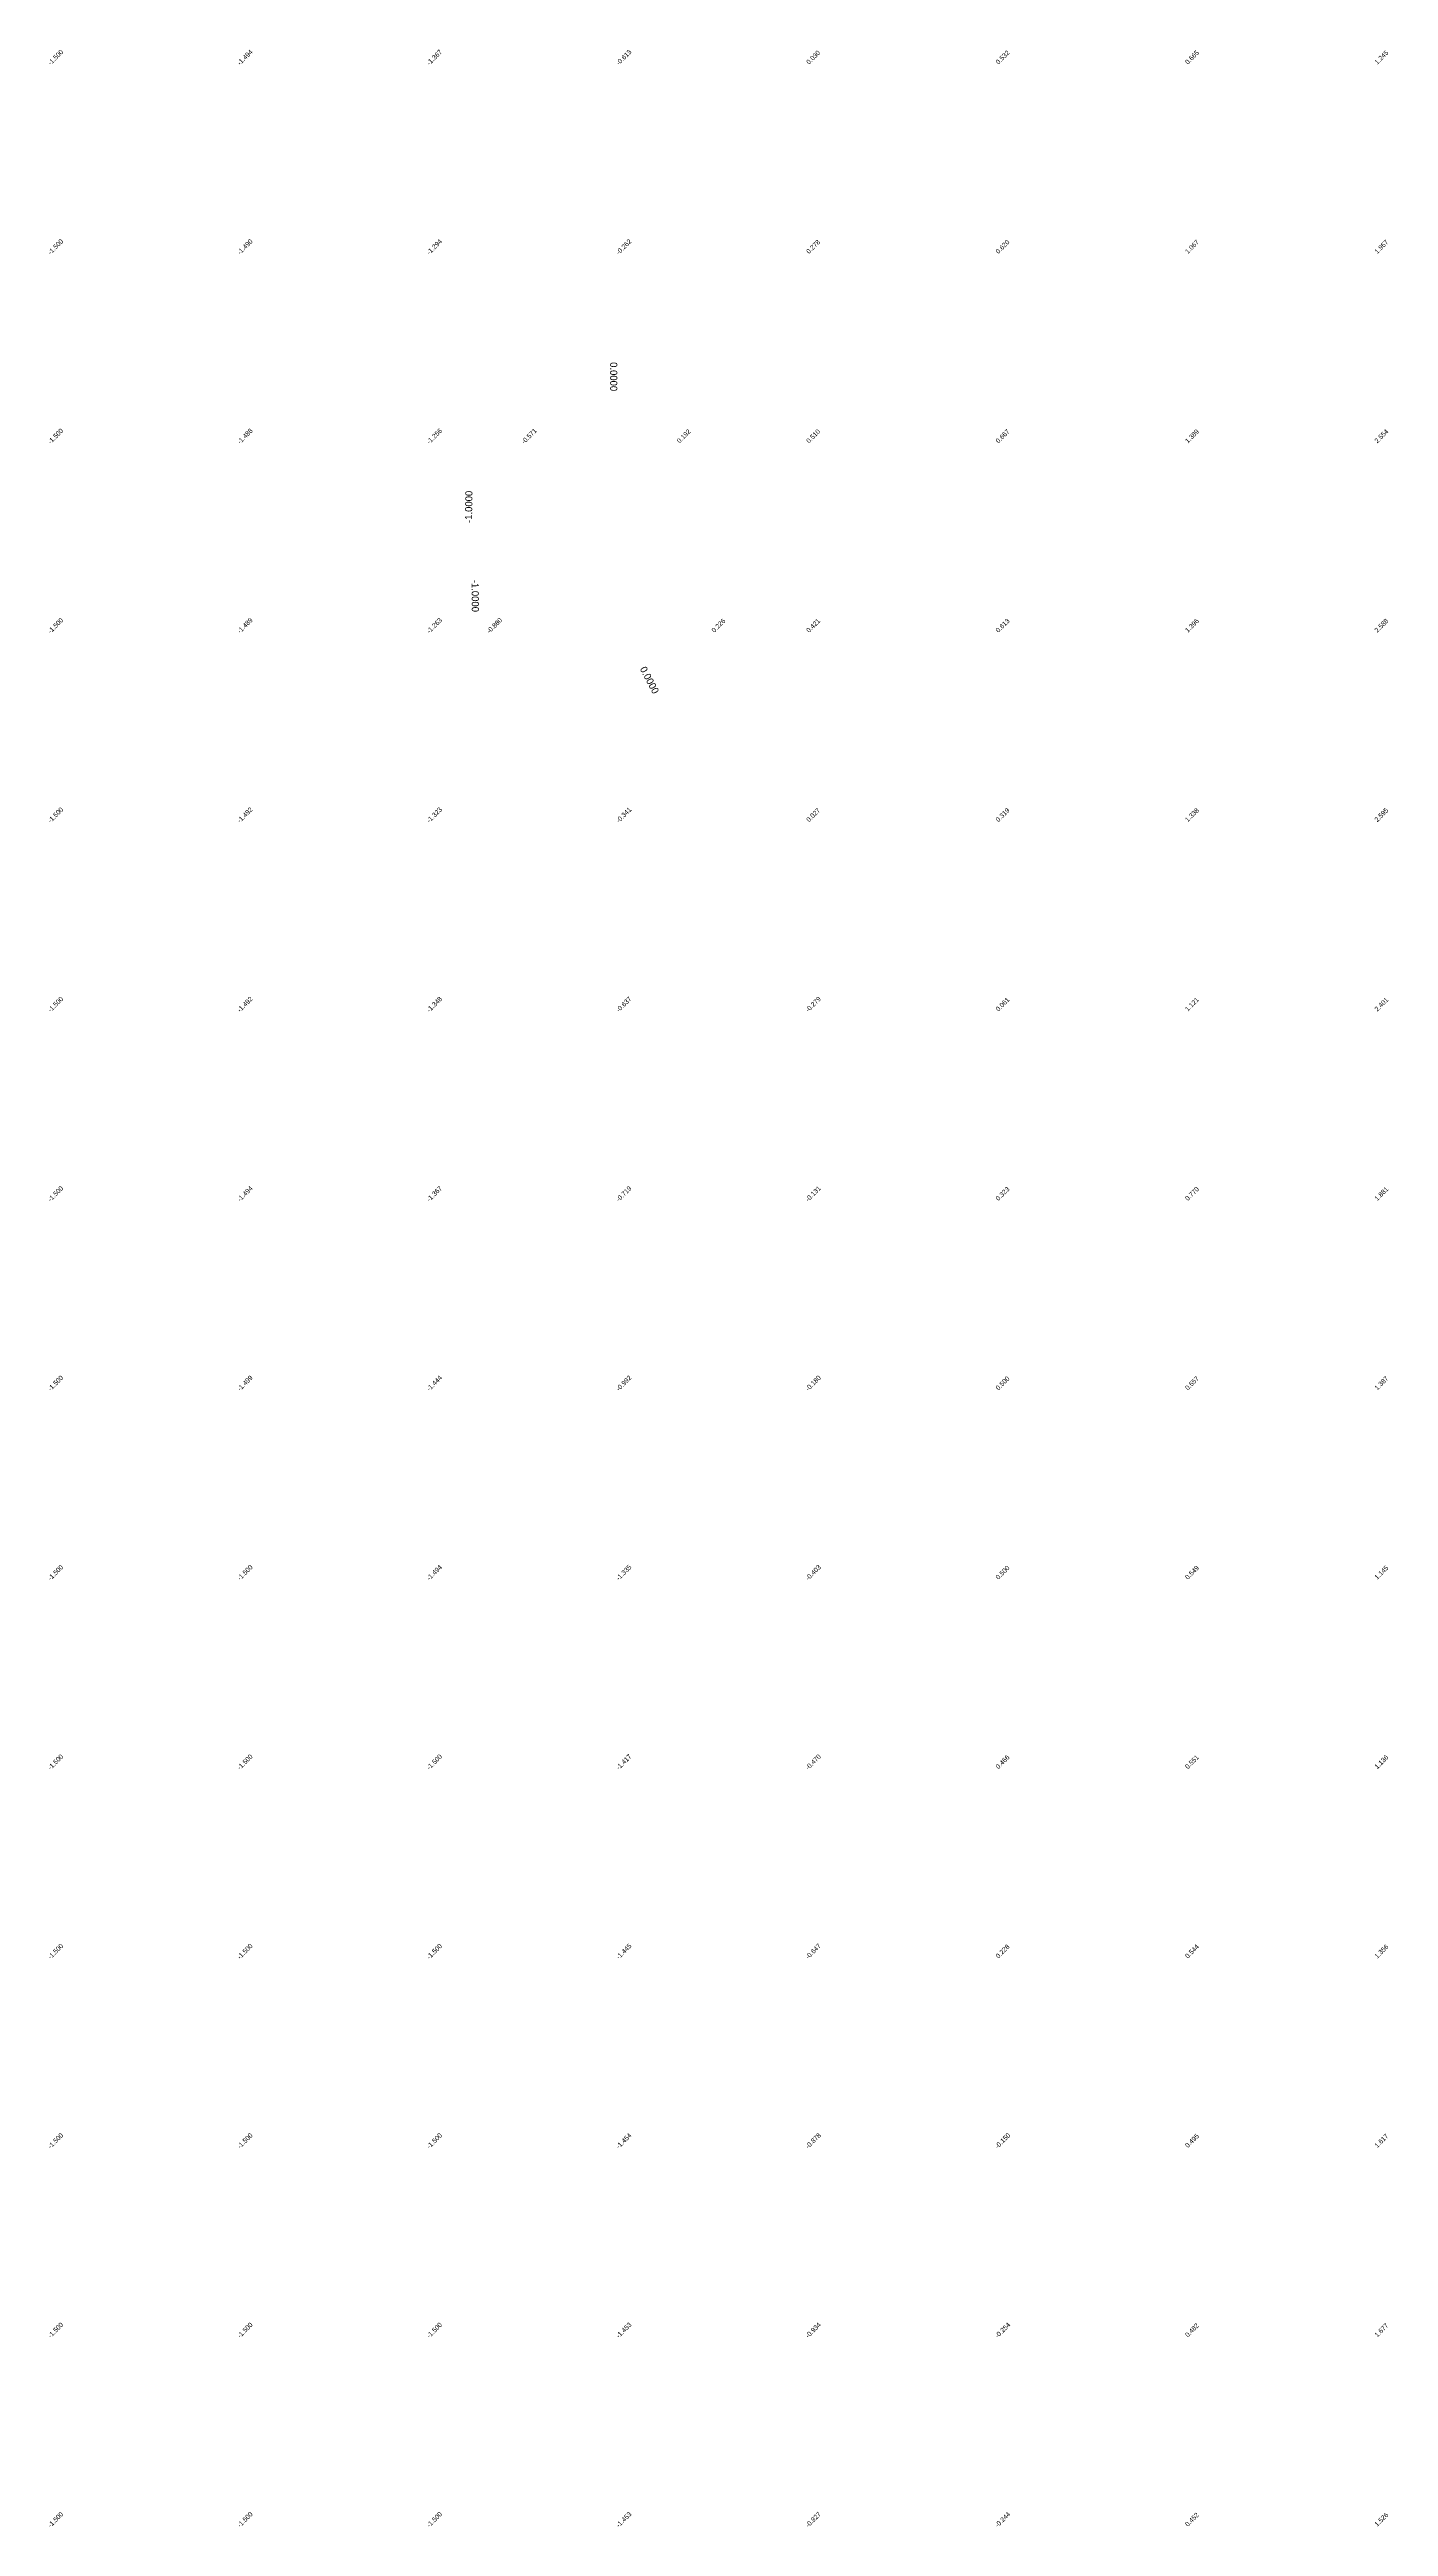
# Model space of a CAD drawing. Header units: metres. Extents: x 286386 to 287779, y 2079267 to 2080589.
# Drawn here: x 286619.4 to 286760.7, y 2080039.3 to 2080300.8 of the extents above; entities that cross this region are included whole.
import ezdxf
from ezdxf.enums import TextEntityAlignment as Align

# ---------------------------------------------------------------- set-up
doc = ezdxf.new("R2010")
doc.units = ezdxf.units.M
doc.header["$MEASUREMENT"] = 0
doc.layers.add('ESContAnn', color=231, linetype='Continuous')
doc.layers.add('ESElevation', color=150, linetype='Continuous')

msp = doc.modelspace()

# ---------------------------------------------------------------- texts
at = {"layer": 'ESContAnn'}
for s, rotation, p in [('0.0000', 270, (286678.94, 2080266.28)), ('-1.0000', 89.1636, (286663.63, 2080252.53)), ('-1.0000', 270.4735, (286664.32, 2080243.13)), ('0.0000', 297.5973, (286682.72, 2080234.24))]:
    msp.add_text(s, height=0.75, rotation=rotation, dxfattribs=at).set_placement(p, align=Align.MIDDLE_CENTER)
at = {"layer": 'ESElevation'}
for s, p in [('-1.500', (286620, 2080300)), ('-1.494', (286640, 2080300)), ('-1.367', (286660, 2080300)), ('-0.613', (286680, 2080300)), ('0.030', (286700, 2080300)), ('0.532', (286720, 2080300)), ('0.665', (286740, 2080300)), ('1.245', (286760, 2080300)), ('-1.500', (286620, 2080280)), ('-1.490', (286640, 2080280)), ('-1.294', (286660, 2080280)), ('-0.262', (286680, 2080280)), ('0.278', (286700, 2080280)), ('0.620', (286720, 2080280)), ('1.067', (286740, 2080280)), ('1.957', (286760, 2080280)), ('-1.500', (286620, 2080260)), ('-1.488', (286640, 2080260)), ('-1.256', (286660, 2080260)), ('-0.571', (286670, 2080260)), ('0.192', (286686.34, 2080260)), ('0.510', (286700, 2080260)), ('0.667', (286720, 2080260)), ('1.389', (286740, 2080260)), ('2.554', (286760, 2080260)), ('-1.500', (286620, 2080240)), ('-1.489', (286640, 2080240)), ('-1.263', (286660, 2080240)), ('-0.880', (286666.34, 2080240)), ('0.226', (286690, 2080240)), ('0.421', (286700, 2080240)), ('0.613', (286720, 2080240)), ('1.396', (286740, 2080240)), ('2.588', (286760, 2080240)), ('-1.500', (286620, 2080220)), ('-1.492', (286640, 2080220)), ('-1.323', (286660, 2080220)), ('-0.341', (286680, 2080220)), ('0.027', (286700, 2080220)), ('0.319', (286720, 2080220)), ('1.338', (286740, 2080220)), ('2.595', (286760, 2080220)), ('-1.500', (286620, 2080200)), ('-1.492', (286640, 2080200)), ('-1.348', (286660, 2080200)), ('-0.637', (286680, 2080200)), ('-0.279', (286700, 2080200)), ('0.061', (286720, 2080200)), ('1.121', (286740, 2080200)), ('2.401', (286760, 2080200)), ('-1.500', (286620, 2080180)), ('-1.494', (286640, 2080180)), ('-1.367', (286660, 2080180)), ('-0.719', (286680, 2080180)), ('-0.131', (286700, 2080180)), ('0.323', (286720, 2080180)), ('0.770', (286740, 2080180)), ('1.881', (286760, 2080180)), ('-1.500', (286620, 2080160)), ('-1.499', (286640, 2080160)), ('-1.444', (286660, 2080160)), ('-0.992', (286680, 2080160)), ('-0.180', (286700, 2080160)), ('0.500', (286720, 2080160)), ('0.557', (286740, 2080160)), ('1.387', (286760, 2080160)), ('-1.500', (286620, 2080140)), ('-1.500', (286640, 2080140)), ('-1.494', (286660, 2080140)), ('-1.335', (286680, 2080140)), ('-0.403', (286700, 2080140)), ('0.500', (286720, 2080140)), ('0.549', (286740, 2080140)), ('1.145', (286760, 2080140)), ('-1.500', (286620, 2080120)), ('-1.500', (286640, 2080120)), ('-1.500', (286660, 2080120)), ('-1.417', (286680, 2080120)), ('-0.470', (286700, 2080120)), ('0.466', (286720, 2080120)), ('0.551', (286740, 2080120)), ('1.136', (286760, 2080120)), ('-1.500', (286620, 2080100)), ('-1.500', (286640, 2080100)), ('-1.500', (286660, 2080100)), ('-1.445', (286680, 2080100)), ('-0.647', (286700, 2080100)), ('0.228', (286720, 2080100)), ('0.544', (286740, 2080100)), ('1.356', (286760, 2080100)), ('-1.500', (286620, 2080080)), ('-1.500', (286640, 2080080)), ('-1.500', (286660, 2080080)), ('-1.454', (286680, 2080080)), ('-0.878', (286700, 2080080)), ('-0.150', (286720, 2080080)), ('0.495', (286740, 2080080)), ('1.617', (286760, 2080080)), ('-1.500', (286620, 2080060)), ('-1.500', (286640, 2080060)), ('-1.500', (286660, 2080060)), ('-1.453', (286680, 2080060)), ('-0.934', (286700, 2080060)), ('-0.254', (286720, 2080060)), ('0.482', (286740, 2080060)), ('1.677', (286760, 2080060)), ('-1.500', (286620, 2080040)), ('-1.500', (286640, 2080040)), ('-1.500', (286660, 2080040)), ('-1.453', (286680, 2080040)), ('-0.927', (286700, 2080040)), ('-0.244', (286720, 2080040)), ('0.452', (286740, 2080040)), ('1.526', (286760, 2080040))]:
    msp.add_text(s, height=0.5, rotation=45, dxfattribs=at).set_placement(p, align=Align.MIDDLE_CENTER)

doc.saveas('drawing.dxf')
